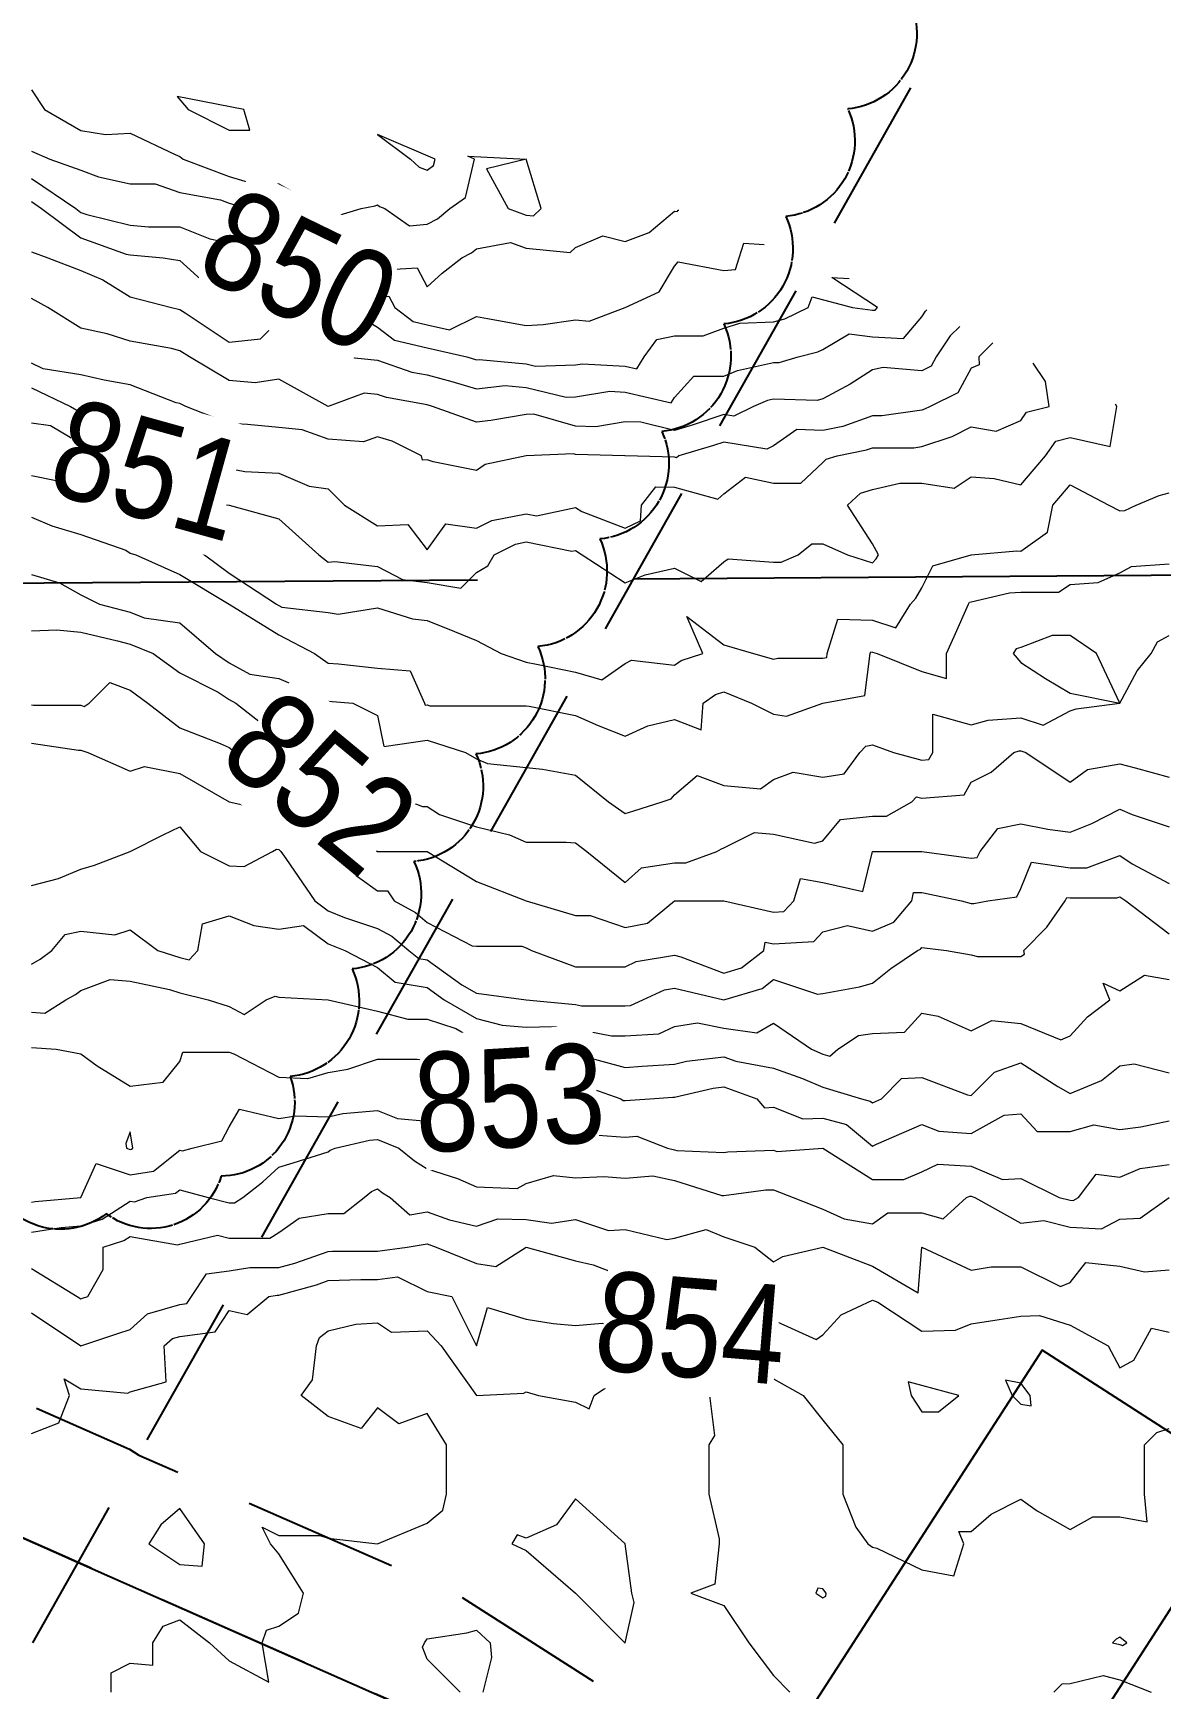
# Model space of a CAD drawing. Extents: x 532589 to 538856, y 6045658 to 6049082.
# Drawn here: x 533951 to 534041.8, y 6047462.4 to 6047595.7 of the extents above; entities that cross this region are included whole.
import ezdxf

# ---------------------------------------------------------------- set-up
doc = ezdxf.new("R2010")
doc.units = 0
doc.header["$LTSCALE"] = 5
for name, pattern in [('0', [1, 1, 0]), ('foc-ACCESSROAD', [3.75, 2.5, -1.25]), ('foc-UNSURVEYED', [12.5, 10, -2.5])]:
    doc.linetypes.add(name, pattern=pattern)
for name, color, linetype in [('C-AR', 13, 'foc-ACCESSROAD'), ('C-RW', 13, 'Continuous'), ('C-WS', 13, 'foc-ACCESSROAD'), ('F-RW', 190, 'Continuous'), ('L-USEC', 7, 'foc-UNSURVEYED'), ('T-BUSH', 110, '0')]:
    doc.layers.add(name, color=color, linetype=linetype)
doc.layers.add('C-TOPO-MAJR', color=7, linetype='Continuous', lineweight=15, true_color=0xd3aa5f)
doc.layers.add('C-TOPO-MINR', color=7, linetype='Continuous', lineweight=13, true_color=0xe9d5af)
doc.layers.add('C-TOPO-MAJR-TEXT', color=7, linetype='Continuous', true_color=0x644b1b)
doc.styles.get("Standard").update_dxf_attribs({"font": 'ARIALN.TTF'})

msp = doc.modelspace()

# ---------------------------------------------------------------- linework, layer by layer
at = {"layer": 'C-AR', "flags": 128}
msp.add_lwpolyline([(533609.668, 6047680.248), (533677.202, 6047642.232), (533716.695, 6047618.429), (533842.242, 6047550.595), (533858.794, 6047541.66), (533938.281, 6047490.705), (533958.751, 6047481.644), (533959.502, 6047481.184), (533985.041, 6047470.006), (534033.186, 6047439.328), (534069.648, 6047414.106), (534110.106, 6047396.314), (534151.14, 6047371.643), (534175.731, 6047358.93), (534206.009, 6047343.276), (534229.673, 6047331.043), (534224.752, 6047322.326), (534206.095, 6047331.972), (534175.816, 6047347.625), (534146.261, 6047362.904), (534105.496, 6047387.414), (534064.745, 6047405.334), (534038.605, 6047423.417), (534027.628, 6047431.01), (534026.239, 6047431.906), (534025.856, 6047432.153), (533982.143, 6047460.35), (533979.375, 6047461.576), (533954.618, 6047472.534), (533953.061, 6047473.224), (533933.529, 6047481.869), (533853.706, 6047533.04), (533821.464, 6047550.45), (533711.823, 6047609.692), (533672.166, 6047633.588), (533604.796, 6047671.512)], dxfattribs=at)
at = {"layer": 'C-RW'}
msp.add_lwpolyline([(533604.796, 6047671.512), (533672.166, 6047633.588), (533711.823, 6047609.692), (533821.463, 6047550.451), (533853.706, 6047533.04), (533933.529, 6047481.869), (533953.061, 6047473.224), (533954.618, 6047472.534), (533979.375, 6047461.576), (533982.143, 6047460.35), (534025.856, 6047432.155), (534026.239, 6047431.906), (534014.857, 6047415.44), (533972.611, 6047442.691), (533924.029, 6047464.201), (533843.539, 6047515.8), (533779.923, 6047550.162), (533701.792, 6047592.375), (533661.987, 6047616.361), (533595.053, 6047654.04)], dxfattribs=at)
at = {"layer": 'C-TOPO-MAJR', "color": 9, "true_color": 0xbfbfbf, "flags": 128}
for points, elevation in [([(533950.856, 6047582.099), (533951.679, 6047581.544), (533954.837, 6047579.196), (533958.5, 6047577.881), (533958.819, 6047577.804), (533961.473, 6047577.562), (533962.801, 6047577.363), (533964.791, 6047575.571), (533966.782, 6047573.865), (533968.567, 6047575.777), (533970.764, 6047575.302), (533973.861, 6047574.465), (533974.746, 6047574.226), (533976.073, 6047573.58), (533978.727, 6047571.988), (533980.079, 6047570.951), (533982.709, 6047570.34), (533985.894, 6047569.599), (533986.691, 6047569.364), (533986.9, 6047569.389), (533990.672, 6047569.03), (533991.419, 6047568.852), (533994.654, 6047568.957), (533995.207, 6047569.046), (533998.636, 6047568.865), (533999.597, 6047568.637), (534000.184, 6047569.599), (534001.205, 6047571.011), (534002.617, 6047571.283), (534004.915, 6047571.283), (534006.599, 6047571.904), (534007.873, 6047572.306), (534010.581, 6047572.419), (534011.51, 6047572.651), (534013.367, 6047573.58), (534013.708, 6047574.434), (534016.951, 6047573.58), (534018.544, 6047573.365), (534018.772, 6047573.353), (534018.963, 6047573.58), (534015.273, 6047575.998), (534016.69, 6047575.914)], 850), ([(533950.856, 6047564.29), (533952.387, 6047564.086), (533954.837, 6047562.631), (533957.113, 6047561.635), (533958.819, 6047559.798), (533961.472, 6047558.982), (533962.801, 6047558.174), (533966.782, 6047557.654), (533970.764, 6047556.548), (533973.998, 6047553.672), (533974.746, 6047553.074), (533975.289, 6047553.129), (533978.727, 6047552.717), (533980.718, 6047551.681), (533982.709, 6047551.447), (533985.41, 6047550.97), (533986.691, 6047552.251), (533987.595, 6047552.767), (533988.112, 6047553.672), (533989.819, 6047554.525), (533990.672, 6047554.696), (533994.369, 6047553.957), (533994.654, 6047554.019), (533995.185, 6047553.672), (533998.636, 6047551.421), (534000.253, 6047552.055), (534002.617, 6047552.6), (534004.761, 6047551.528), (534006.599, 6047553.103), (534006.931, 6047553.34), (534010.581, 6047553.059), (534011.194, 6047553.059), (534012.571, 6047553.672), (534013.677, 6047554.558), (534014.562, 6047554.558), (534016.553, 6047553.672), (534018.544, 6047553.008), (534018.863, 6047553.353), (534019.042, 6047553.672), (534018.544, 6047554.558), (534016.553, 6047557.654), (534017.583, 6047558.615), (534018.544, 6047558.921), (534020.756, 6047559.423), (534022.526, 6047559.423), (534025.122, 6047559.039), (534026.507, 6047559.929), (534028.345, 6047559.798), (534030.489, 6047559.294), (534031.565, 6047560.56), (534032.48, 6047561.635), (534033.3, 6047562.806), (534034.471, 6047563.11), (534037.694, 6047562.394), (534038.231, 6047565.617), (534038.12, 6047565.783)], 851), ([(533950.856, 6047541.574), (533951.037, 6047541.546), (533954.837, 6047541.546), (533955.103, 6047541.461), (533955.502, 6047541.727), (533957.16, 6047543.386), (533958.819, 6047542.775), (533960.24, 6047541.727), (533962.801, 6047539.736), (533966.058, 6047538.47), (533966.782, 6047538.144), (533967.28, 6047537.745), (533970.764, 6047535.755), (533973.698, 6047533.764), (533974.746, 6047532.898), (533978.727, 6047529.782), (533982.709, 6047529.782), (533986.691, 6047527.359), (533990.672, 6047525.8), (533994.654, 6047524.63), (533995.825, 6047524.63), (533998.636, 6047523.656), (534000.434, 6047524.002), (534002.617, 6047525.8), (534006.599, 6047525.8), (534010.581, 6047524.901), (534011.425, 6047524.956), (534012.22, 6047525.8), (534012.753, 6047527.61), (534014.562, 6047527.275), (534017.786, 6047526.559), (534018.544, 6047529.782), (534022.526, 6047529.782), (534026.507, 6047529.239), (534026.985, 6047529.304), (534027.21, 6047529.782), (534028.63, 6047531.64), (534030.489, 6047532.012), (534032.678, 6047531.574), (534034.471, 6047531.34), (534036.213, 6047532.022), (534038.452, 6047533.194), (534039.448, 6047532.768), (534042.434, 6047531.773)], 852), ([(533950.856, 6047513.998), (533952.846, 6047513.855), (533954.837, 6047513.493), (533956.164, 6047512.528), (533958.819, 6047510.87), (533961.472, 6047511.202), (533962.801, 6047512.86), (533963.035, 6047513.621), (533966.782, 6047513.621), (533967.145, 6047513.493), (533970.764, 6047511.605), (533973.116, 6047511.503), (533974.746, 6047511.982), (533976.338, 6047512.263), (533978.727, 6047513.058), (533981.912, 6047513.058), (533982.709, 6047512.936), (533983.456, 6047513.108), (533986.691, 6047511.944), (533988.965, 6047511.581), (533990.672, 6047510.96), (533993.403, 6047511.125), (533994.654, 6047511.162), (533998.303, 6047509.874), (533998.498, 6047509.736), (533998.636, 6047509.726), (534000.626, 6047509.874), (534002.493, 6047509.998), (534002.617, 6047510.007), (534005.738, 6047510.735), (534006.599, 6047510.839), (534009.254, 6047509.874), (534009.857, 6047509.15), (534010.581, 6047509.182), (534012.945, 6047508.256), (534014.562, 6047508.305), (534016.458, 6047507.788), (534018.544, 6047506.065), (534018.876, 6047506.224), (534022.526, 6047507.788), (534023.898, 6047507.265), (534026.507, 6047507.072), (534029.162, 6047508.547), (534030.489, 6047508.649), (534031.816, 6047507.22), (534034.471, 6047507.22), (534036.357, 6047507.779), (534038.452, 6047507.385), (534040.158, 6047507.598), (534042.434, 6047508.104)], 853), ([(533958.907, 6047505.804), (533959.018, 6047505.892), (533958.819, 6047507.219), (533958.457, 6047506.254), (533958.512, 6047505.892), (533958.819, 6047505.79), (533958.907, 6047505.804)], 853), ([(533950.856, 6047482.922), (533953.067, 6047483.772), (533953.918, 6047485.984), (533953.509, 6047487.312), (533954.837, 6047486.504), (533958.629, 6047486.174), (533958.819, 6047486.268), (533961.695, 6047487.09), (533961.543, 6047489.965), (533962.203, 6047490.563), (533962.801, 6047490.736), (533965.645, 6047491.103), (533966.782, 6047492.81), (533968.229, 6047492.5), (533969.967, 6047493.947), (533970.653, 6047494.058), (533970.764, 6047494.058), (533973.793, 6047494.899), (533974.746, 6047495.235), (533977.362, 6047495.312), (533978.727, 6047495.312), (533980.32, 6047495.54), (533982.709, 6047494.346), (533984.7, 6047493.947), (533986.691, 6047489.965), (533987.576, 6047493.062), (533990.672, 6047492.11), (533992.844, 6047491.775), (533994.654, 6047491.624), (533996.798, 6047491.803), (533998.636, 6047491.371), (533999.819, 6047492.764), (534002.617, 6047492.43), (534004.74, 6047491.824), (534006.599, 6047492.03), (534009.386, 6047489.965), (534010.581, 6047487.312), (534012.97, 6047485.984), (534014.562, 6047483.993), (534016.155, 6047482.002), (534016.155, 6047480.409), (534016.155, 6047478.02), (534017.217, 6047475.366), (534018.181, 6047474.039), (534018.544, 6047473.773), (534018.906, 6047473.676), (534022.526, 6047471.953), (534025.102, 6047471.463), (534025.894, 6047474.039), (534025.511, 6047475.035), (534026.507, 6047475.035), (534028.1, 6047476.428), (534030.489, 6047477.622), (534031.816, 6047476.693), (534034.471, 6047475.177), (534036.28, 6047476.211), (534038.452, 6047476.211), (534040.665, 6047475.808), (534040.443, 6047478.02), (534040.443, 6047480.011), (534040.443, 6047482.002), (534041.439, 6047482.997), (534042.434, 6047483.329)], 854), ([(534023.854, 6047484.656), (534025.512, 6047485.984), (534022.526, 6047486.781), (534021.439, 6047487.07), (534021.672, 6047485.984), (534022.526, 6047484.656), (534023.854, 6047484.656)], 854), ([(534014.828, 6047470.057), (534014.562, 6047470.42), (534014.164, 6047470.456), (534013.993, 6047470.057), (534014.562, 6047469.695), (534014.811, 6047469.808), (534014.828, 6047470.057)], 854), ([(534038.687, 6047465.841), (534039.021, 6047466.075), (534038.452, 6047466.518), (534038.168, 6047466.36), (534037.883, 6047466.075), (534038.452, 6047465.933), (534038.687, 6047465.841)], 854)]:
    msp.add_lwpolyline(points, dxfattribs=dict(at, elevation=elevation))
at = {"layer": 'C-TOPO-MINR', "color": 254, "true_color": 0xd9d9d9, "flags": 128}
for points, elevation in [([(533950.856, 6047591.1), (533951.917, 6047589.507), (533954.837, 6047587.822), (533956.828, 6047587.516), (533958.819, 6047587.611), (533962.44, 6047585.886), (533962.801, 6047585.724), (533963.084, 6047585.525), (533966.782, 6047584.127), (533968.773, 6047583.535), (533970.764, 6047583.535), (533974.215, 6047581.544), (533974.746, 6047581.287), (533975.358, 6047580.931), (533977.402, 6047581.544), (533978.518, 6047581.753), (533978.727, 6047581.849), (533978.886, 6047581.703), (533979.295, 6047581.544), (533981.304, 6047580.139), (533982.709, 6047580.287), (533983.532, 6047580.72), (533984.547, 6047581.544), (533985.792, 6047582.442), (533986.532, 6047585.525), (533985.99, 6047585.759), (533990.67, 6047585.526)], 849.4), ([(533967.953, 6047589.507), (533962.593, 6047590.554), (533963.466, 6047589.507), (533966.782, 6047587.849), (533968.44, 6047587.849), (533967.953, 6047589.507)], 849.2), ([(533983.346, 6047585.525), (533978.725, 6047587.517), (533981.381, 6047585.525), (533982.071, 6047584.888), (533982.709, 6047584.64), (533983.223, 6047585.011), (533983.346, 6047585.525)], 849.2), ([(533950.856, 6047586.154), (533952.349, 6047585.525), (533954.837, 6047584.62), (533956.259, 6047584.103), (533958.819, 6047583.535), (533960.81, 6047583.535), (533962.801, 6047582.823), (533966.09, 6047582.236), (533966.782, 6047581.974), (533968.231, 6047581.544), (533970.764, 6047580.472), (533972.505, 6047579.802), (533974.746, 6047578.718), (533976.737, 6047577.562), (533978.727, 6047576.594), (533981.913, 6047576.766), (533982.709, 6047575.24), (533983.92, 6047576.351), (533985.496, 6047577.562), (533986.279, 6047577.974), (533986.691, 6047578.309), (533989.415, 6047578.819), (533990.672, 6047578.358), (533994.211, 6047578.005), (533994.654, 6047578.415), (533996.844, 6047579.354), (533998.636, 6047578.889), (534000.573, 6047579.607), (534002.617, 6047581.345), (534002.851, 6047581.31), (534002.882, 6047581.411), (534002.96, 6047581.407)], 849.6), ([(533991.262, 6047580.954), (533991.898, 6047581.544), (533990.672, 6047585.523), (533987.485, 6047584.731), (533989.224, 6047581.544), (533990.672, 6047581.013), (533991.262, 6047580.954)], 849.4), ([(533950.856, 6047583.951), (533954.426, 6047581.544), (533954.837, 6047581.238), (533955.315, 6047581.066), (533958.819, 6047580.217), (533960.279, 6047580.084), (533962.801, 6047580.084), (533965.234, 6047579.11), (533966.782, 6047578.774), (533970.265, 6047577.562), (533970.764, 6047577.454), (533970.912, 6047577.414), (533974.746, 6047576.378), (533977.051, 6047575.257), (533978.727, 6047574.441), (533979.637, 6047574.491), (533980.112, 6047573.58), (533981.582, 6047572.454), (533982.709, 6047572.192), (533984.519, 6047571.771), (533986.691, 6047572.857), (533987.575, 6047572.696), (533990.672, 6047572.132), (533992.057, 6047572.195), (533994.654, 6047572.585), (533995.76, 6047572.474), (533998.636, 6047573.58), (533998.636, 6047573.58), (533998.637, 6047573.58), (534001.373, 6047574.824), (534002.617, 6047576.897), (534002.924, 6047577.255), (534006.599, 6047576.567), (534007.536, 6047576.625), (534007.824, 6047577.562), (534008.191, 6047578.757), (534009.825, 6047578.661)], 849.8), ([(533950.856, 6047578.059), (533952.181, 6047577.562), (533954.837, 6047576.566), (533956.608, 6047575.792), (533958.819, 6047574.446), (533962.137, 6047573.58), (533962.801, 6047573.415), (533963.243, 6047573.138), (533966.782, 6047570.779), (533969.304, 6047571.059), (533970.764, 6047572.518), (533973.948, 6047570.396), (533974.746, 6047569.865), (533976.074, 6047569.599), (533978.727, 6047569.324), (533981.484, 6047568.374), (533982.709, 6047568.151), (533984.7, 6047567.608), (533986.691, 6047567.022), (533988.996, 6047567.293), (533990.672, 6047567.134), (533993.907, 6047566.364), (533994.654, 6047566.388), (533997.419, 6047566.834), (533998.636, 6047566.77), (534002.343, 6047565.891), (534002.617, 6047566.34), (534004.175, 6047568.041), (534006.599, 6047568.041), (534007.685, 6047568.513), (534010.581, 6047569.156), (534011.04, 6047569.139), (534012.573, 6047569.599), (534014.164, 6047569.997), (534014.562, 6047570.196), (534016.677, 6047571.465), (534018.544, 6047571.213), (534021.047, 6047571.078), (534022.526, 6047572.834), (534022.824, 6047573.282), (534022.924, 6047573.381)], 850.2), ([(534025.578, 6047572.054), (534024.815, 6047571.291), (534023.687, 6047569.599), (534023.279, 6047568.846), (534022.526, 6047568.484), (534019.41, 6047568.733), (534018.544, 6047568.55), (534016.746, 6047567.415), (534014.562, 6047566.214), (534014.103, 6047566.076), (534010.581, 6047566.207), (534010.098, 6047566.1), (534008.987, 6047565.617), (534007.395, 6047564.821), (534006.599, 6047564.954), (534004.11, 6047564.124), (534002.617, 6047563.68), (533999.915, 6047564.337), (533998.636, 6047564.381), (533996.293, 6047563.978), (533994.654, 6047564.024), (533991.31, 6047564.98), (533990.672, 6047564.953), (533987.828, 6047564.479), (533986.691, 6047564.343), (533983.15, 6047565.617), (533982.709, 6047565.737), (533979.442, 6047566.332), (533978.727, 6047566.578), (533977.655, 6047566.689), (533974.746, 6047565.618), (533974.744, 6047565.618), (533970.764, 6047567.807), (533968.859, 6047567.522), (533966.782, 6047567.688), (533963.597, 6047569.599), (533962.801, 6047570.096), (533962.137, 6047570.262), (533958.819, 6047570.865), (533956.961, 6047571.457), (533954.837, 6047571.904), (533952.183, 6047573.58), (533950.856, 6047574.304)], 850.4), ([(534028.232, 6047570.727), (534027.104, 6047569.599), (534027.136, 6047568.97), (534026.507, 6047568.68), (534025.431, 6047566.693), (534023.189, 6047565.617), (534022.747, 6047565.396), (534022.526, 6047565.322), (534019.315, 6047564.846), (534018.544, 6047564.846), (534016.174, 6047564.005), (534014.562, 6047563.683), (534012.454, 6047563.744), (534010.581, 6047562.432), (534010.049, 6047562.167), (534006.599, 6047562.742), (534005.769, 6047562.465), (534002.978, 6047561.635), (534002.783, 6047561.47), (534002.617, 6047561.515), (533998.636, 6047561.635), (533998.636, 6047561.635), (533998.626, 6047561.635), (533994.654, 6047561.749), (533994.495, 6047561.794), (533990.682, 6047561.635), (533990.673, 6047561.635), (533990.672, 6047561.635), (533987.393, 6047560.933), (533986.691, 6047560.441), (533983.206, 6047561.139), (533982.709, 6047561.304), (533982.348, 6047561.274), (533982.267, 6047561.635), (533979.907, 6047562.815), (533978.727, 6047563.152), (533977.59, 6047562.773), (533974.746, 6047562.963), (533972.65, 6047563.731), (533970.764, 6047563.911), (533968.249, 6047564.15), (533966.782, 6047564.224), (533963.298, 6047565.617), (533962.801, 6047565.838), (533962.517, 6047565.901), (533958.819, 6047567.348), (533956.723, 6047567.713), (533954.837, 6047568.166), (533951.804, 6047568.651), (533950.856, 6047569.101)], 850.6), ([(533950.856, 6047567.11), (533953.999, 6047565.617), (533954.837, 6047565.12), (533955.722, 6047564.732), (533958.819, 6047563.958), (533962.8, 6047561.635), (533962.801, 6047561.635), (533962.801, 6047561.635), (533966.782, 6047560.603), (533968.049, 6047560.368), (533970.764, 6047560.25), (533973.215, 6047559.184), (533974.746, 6047558.981), (533976.072, 6047557.654), (533978.727, 6047555.995), (533981.151, 6047556.096), (533982.709, 6047554.07), (533984.202, 6047556.161), (533986.691, 6047555.805), (533987.923, 6047556.421), (533990.672, 6047556.971), (533991.525, 6047556.8), (533994.654, 6047557.48), (533995.153, 6047557.155), (533998.636, 6047555.816), (533999.893, 6047556.396), (533999.963, 6047557.654), (534001.124, 6047559.147), (534002.617, 6047559.102), (534006.101, 6047558.152), (534006.599, 6047558.573), (534008.33, 6047559.904), (534010.581, 6047559.439), (534012.777, 6047559.439), (534014.562, 6047561.105), (534014.836, 6047561.361), (534015.699, 6047561.635), (534018.07, 6047562.109), (534018.544, 6047562.277), (534021.884, 6047562.277), (534022.526, 6047562.373), (534024.959, 6047563.184), (534026.507, 6047563.958), (534028.498, 6047563.627), (534030.489, 6047564.48), (534030.957, 6047565.149), (534032.763, 6047565.617), (534032.478, 6047567.609), (534031.484, 6047569.101)], 850.8), ([(533950.856, 6047560.042), (533952.847, 6047559.644), (533954.837, 6047559.464), (533956.568, 6047557.654), (533958.819, 6047556.131), (533960.889, 6047555.583), (533962.801, 6047555.32), (533964.792, 6047553.672), (533966.782, 6047552.179), (533970.574, 6047549.69), (533970.764, 6047549.573), (533971.013, 6047549.442), (533974.746, 6047549.026), (533975.542, 6047548.894), (533978.727, 6047549.384), (533981.538, 6047548.52), (533982.709, 6047548.364), (533984.921, 6047547.479), (533986.691, 6047546.771), (533988.68, 6047545.709), (533990.672, 6047545.016), (533991.511, 6047544.87), (533994.654, 6047544.215), (533996.762, 6047543.601), (533998.636, 6047544.912), (533999.167, 6047545.178), (534002.617, 6047544.772), (534003.167, 6047545.159), (534004.894, 6047545.709), (534003.613, 6047548.695), (534006.599, 6047546.411), (534008.987, 6047545.709), (534010.581, 6047545.266), (534010.943, 6047545.347), (534014.562, 6047545.347), (534014.869, 6047545.402), (534014.909, 6047545.709), (534015.757, 6047548.496), (534018.544, 6047548.406), (534020.44, 6047547.794), (534021.607, 6047549.69), (534022.048, 6047550.168), (534022.526, 6047551.017), (534023.41, 6047552.787), (534026.506, 6047553.672), (534026.507, 6047553.673), (534026.507, 6047553.672), (534030.182, 6047553.979), (534030.489, 6047553.957), (534032.646, 6047555.497), (534033.077, 6047557.654), (534033.717, 6047558.407), (534034.471, 6047559.293), (534037.567, 6047557.654), (534038.452, 6047557.211), (534038.871, 6047557.234), (534039.78, 6047557.654), (534041.638, 6047558.45), (534042.434, 6047558.649)], 851.2), ([(533950.856, 6047556.705), (533952.515, 6047555.994), (533954.837, 6047555.311), (533958.458, 6047554.033), (533958.819, 6047553.789), (533959.26, 6047553.672), (533962.801, 6047552.08), (533966.781, 6047549.692), (533966.782, 6047549.691), (533966.783, 6047549.69), (533970.764, 6047547.231), (533973.639, 6047545.709), (533974.746, 6047544.943), (533975.575, 6047544.879), (533978.727, 6047544.529), (533981.336, 6047544.336), (533982.51, 6047541.727), (533982.543, 6047541.561), (533982.709, 6047541.585), (533982.918, 6047541.518), (533986.691, 6047541.518), (533986.911, 6047541.506), (533990.672, 6047541.506), (533990.921, 6047541.479), (533994.654, 6047540.731), (533996.464, 6047539.917), (533998.636, 6047539.073), (534000.473, 6047539.889), (534002.617, 6047540.4), (534004.761, 6047539.584), (534004.939, 6047541.727), (534005.912, 6047542.414), (534006.599, 6047542.632), (534008.811, 6047541.727), (534010.581, 6047540.842), (534011.643, 6047540.665), (534014.56, 6047541.727), (534014.562, 6047541.728), (534014.562, 6047541.728), (534017.931, 6047542.34), (534018.371, 6047545.709), (534018.411, 6047545.841), (534018.544, 6047545.837), (534018.941, 6047545.709), (534022.526, 6047544.275), (534024.516, 6047543.718), (534024.516, 6047545.709), (534025.129, 6047547.087), (534026.287, 6047549.69), (534026.36, 6047549.838), (534026.507, 6047549.88), (534029.57, 6047550.61), (534030.489, 6047550.646), (534033.515, 6047550.646), (534034.471, 6047551.283), (534036.711, 6047551.432), (534038.452, 6047552.223), (534039.389, 6047552.735), (534042.434, 6047552.926)], 851.4), ([(533950.856, 6047552.079), (533953.131, 6047551.397), (533954.837, 6047550.437), (533956.33, 6047549.69), (533958.819, 6047549.048), (533959.925, 6047548.584), (533962.801, 6047548.174), (533965.676, 6047545.709), (533966.782, 6047544.971), (533968.442, 6047544.049), (533970.764, 6047543.718), (533974.248, 6047542.224), (533974.746, 6047541.88), (533976.738, 6047541.727), (533978.727, 6047540.734), (533979.225, 6047538.243), (533982.709, 6047538.741), (533985.806, 6047537.745), (533986.691, 6047537.248), (533987.575, 6047536.861), (533990.672, 6047536.551), (533992, 6047536.418), (533994.654, 6047535.935), (533997.308, 6047533.764), (533998.636, 6047532.845), (533999.338, 6047533.061), (534001.623, 6047533.764), (534002.352, 6047534.029), (534002.617, 6047534.332), (534004.455, 6047535.907), (534006.599, 6047535.091), (534009.532, 6047534.812), (534010.581, 6047535.574), (534012.174, 6047536.152), (534014.562, 6047535.755), (534016.269, 6047536.039), (534017.548, 6047537.745), (534018.024, 6047538.265), (534018.544, 6047538.374), (534020.25, 6047537.745), (534022.526, 6047537.133), (534023.094, 6047537.177), (534023.41, 6047537.745), (534023.41, 6047540.842), (534026.507, 6047539.975), (534027.876, 6047540.358), (534030.489, 6047540.533), (534032.28, 6047539.936), (534034.471, 6047541.115), (534034.939, 6047541.259), (534038.452, 6047541.726), (534038.453, 6047541.726), (534038.453, 6047541.727), (534039.846, 6047544.315), (534040.985, 6047545.709), (534041.497, 6047546.646), (534042.434, 6047547.157)], 851.6), ([(533950.856, 6047547.546), (533952.92, 6047547.626), (533954.837, 6047547.434), (533957.78, 6047546.747), (533958.819, 6047546.479), (533960.656, 6047545.709), (533962.801, 6047544.16), (533965.897, 6047542.612), (533966.782, 6047542.022), (533967.313, 6047541.727), (533970.764, 6047539.002), (533972.357, 6047537.745), (533974.746, 6047536.253), (533977.501, 6047534.99), (533978.727, 6047534.523), (533979.664, 6047534.701), (533981.384, 6047533.764), (533982.347, 6047533.402), (533982.709, 6047533.402), (533983.703, 6047532.769), (533986.691, 6047531.773), (533989.345, 6047531.11), (533990.672, 6047530.529), (533993.907, 6047530.529), (533994.654, 6047530.485), (533995.573, 6047529.782), (533998.636, 6047527.293), (533999.963, 6047528.455), (534002.617, 6047528.863), (534003.536, 6047528.863), (534006.03, 6047529.782), (534006.4, 6047529.981), (534006.599, 6047530.066), (534009.064, 6047531.299), (534010.581, 6047531.167), (534013.898, 6047530.446), (534014.562, 6047530.636), (534015.975, 6047532.351), (534018.544, 6047532.626), (534019.682, 6047532.626), (534021.729, 6047533.764), (534022.106, 6047534.183), (534022.526, 6047534.07), (534025.938, 6047534.333), (534026.507, 6047535.357), (534028.1, 6047536.153), (534029.92, 6047537.745), (534030.364, 6047537.87), (534030.489, 6047537.878), (534030.887, 6047537.745), (534034.471, 6047535.356), (534035.849, 6047536.367), (534038.452, 6047536.84), (534039.697, 6047536.501), (534042.434, 6047535.754)], 851.8), ([(534036.594, 6047545.709), (534034.471, 6047547.157), (534033.023, 6047547.157), (534030.489, 6047546.206), (534030.11, 6047546.088), (534029.876, 6047545.709), (534030.489, 6047544.985), (534032.48, 6047543.717), (534034.471, 6047542.523), (534038.451, 6047541.728), (534036.594, 6047545.709)], 851.6), ([(533950.856, 6047538.511), (533954.656, 6047537.927), (533954.837, 6047537.927), (533955.407, 6047537.745), (533958.819, 6047536.252), (533959.956, 6047536.608), (533962.801, 6047536.061), (533966.782, 6047533.764), (533966.782, 6047533.764), (533966.783, 6047533.764), (533970.764, 6047532.879), (533974.399, 6047529.782), (533974.746, 6047529.284), (533975.883, 6047528.644), (533978.727, 6047526.597), (533979.524, 6047526.597), (533980.054, 6047525.8), (533981.761, 6047524.852), (533982.709, 6047524.069), (533986.328, 6047522.181), (533986.691, 6047522.151), (533990.34, 6047522.151), (533990.672, 6047522.009), (533991.115, 6047521.819), (533994.654, 6047520.491), (533995.981, 6047520.491), (533998.636, 6047520.491), (533999.546, 6047520.909), (534002.617, 6047521.42), (534003.137, 6047521.299), (534006.599, 6047519.99), (534008.009, 6047520.409), (534009.822, 6047521.819), (534009.917, 6047522.482), (534010.581, 6047522.332), (534013.838, 6047522.543), (534014.562, 6047523.312), (534016.553, 6047523.809), (534018.544, 6047523.35), (534020.266, 6047524.078), (534021.729, 6047525.8), (534021.862, 6047526.464), (534022.526, 6047526.464), (534025.711, 6047525.8), (534026.507, 6047525.601), (534026.706, 6047525.601), (534027.835, 6047525.8), (534030.171, 6047526.119), (534030.489, 6047526.795), (534031.342, 6047528.929), (534034.471, 6047528.455), (534035.798, 6047528.455), (534038.452, 6047529.45), (534039.448, 6047528.787), (534042.434, 6047527.206)], 852.2), ([(533950.856, 6047527.045), (533953.046, 6047527.592), (533954.837, 6047528.36), (533955.943, 6047528.676), (533958.817, 6047529.782), (533958.818, 6047529.783), (533958.819, 6047529.783), (533961.473, 6047531.109), (533962.801, 6047531.773), (533964.46, 6047529.782), (533966.782, 6047528.621), (533967.994, 6047528.57), (533970.267, 6047529.782), (533970.575, 6047529.971), (533970.764, 6047529.929), (533970.937, 6047529.782), (533971.332, 6047529.214), (533973.66, 6047525.8), (533974.746, 6047525.004), (533976.072, 6047524.474), (533978.727, 6047523.589), (533979.865, 6047522.956), (533981.242, 6047521.819), (533982.045, 6047521.155), (533982.709, 6047521.045), (533985.496, 6047519.032), (533986.691, 6047518.38), (533990.672, 6047517.838), (533990.672, 6047517.838), (533990.675, 6047517.837), (533994.654, 6047517.449), (533995.137, 6047517.354), (533998.636, 6047517.354), (533999.091, 6047517.382), (534000.084, 6047517.837), (534001.821, 6047518.633), (534002.617, 6047518.766), (534006.598, 6047517.838), (534006.599, 6047517.837), (534009.668, 6047518.75), (534010.581, 6047519.459), (534014.12, 6047518.279), (534014.562, 6047518.334), (534017.496, 6047518.885), (534018.544, 6047519.164), (534020.019, 6047520.344), (534022.164, 6047521.819), (534022.418, 6047521.926), (534022.526, 6047522.052), (534024.515, 6047521.819), (534026.507, 6047521.457), (534027.004, 6047521.322), (534030.489, 6047521.322), (534030.795, 6047521.513), (534030.723, 6047521.819), (534032.597, 6047523.692), (534034.073, 6047525.8), (534034.186, 6047526.085), (534034.471, 6047526.042), (534038.211, 6047526.042), (534038.452, 6047526.132), (534038.95, 6047525.8), (534042.434, 6047523.146)], 852.4), ([(533950.856, 6047520.712), (533951.567, 6047521.108), (533952.515, 6047521.819), (533953.57, 6047523.086), (533954.837, 6047523.367), (533957.574, 6047523.063), (533958.819, 6047523.479), (533961.031, 6047521.819), (533962.801, 6047521.25), (533963.559, 6047521.06), (533964.249, 6047521.819), (533964.639, 6047523.962), (533966.782, 6047524.606), (533968.773, 6047523.81), (533970.764, 6047523.525), (533972.754, 6047523.81), (533974.746, 6047522.35), (533976.073, 6047521.819), (533978.727, 6047520.434), (533980.149, 6047519.259), (533982.709, 6047518.833), (533984.087, 6047517.837), (533986.691, 6047516.333), (533988.742, 6047515.786), (533990.672, 6047515.625), (533992.824, 6047515.685), (533994.654, 6047515.506), (533997.55, 6047514.941), (533998.636, 6047514.941), (534001.366, 6047515.107), (534002.617, 6047515.68), (534004.466, 6047515.988), (534006.599, 6047515.562), (534009.253, 6047515.183), (534010.581, 6047515.951), (534013.644, 6047513.855), (534014.562, 6047513.457), (534015.131, 6047513.287), (534015.757, 6047513.855), (534017.429, 6047514.97), (534018.544, 6047515.122), (534021.141, 6047515.24), (534022.526, 6047516.751), (534023.853, 6047516.51), (534026.507, 6047515.348), (534028.166, 6047516.178), (534030.489, 6047515.92), (534033.724, 6047514.602), (534034.471, 6047514.942), (534035.855, 6047516.452), (534037.656, 6047517.837), (534037.125, 6047519.164), (534038.452, 6047518.561), (534040.443, 6047519.828), (534042.434, 6047519.466)], 852.6), ([(533950.856, 6047516.842), (533951.928, 6047516.765), (533953.642, 6047517.837), (533954.41, 6047518.264), (533954.837, 6047518.584), (533957.19, 6047519.466), (533958.819, 6047519.331), (533961.962, 6047518.676), (533962.801, 6047518.406), (533965.077, 6047517.837), (533966.782, 6047517.294), (533967.976, 6047516.643), (533969.768, 6047517.837), (533970.48, 6047518.121), (533970.764, 6047518.058), (533974.741, 6047517.837), (533974.746, 6047517.837), (533974.746, 6047517.837), (533978.727, 6047516.932), (533981.145, 6047516.273), (533982.709, 6047516.273), (533985.014, 6047515.532), (533986.691, 6047514.563), (533989.345, 6047513.855), (533990.672, 6047513.373), (533991.127, 6047513.4), (533994.654, 6047513.504), (533995.197, 6047513.313), (533998.636, 6047512.395), (534000.004, 6047512.487), (534002.617, 6047512.661), (534003.585, 6047512.887), (534006.599, 6047513.252), (534007.547, 6047512.908), (534010.581, 6047512.324), (534012.923, 6047511.513), (534014.562, 6047510.803), (534017.66, 6047509.874), (534018.355, 6047509.684), (534018.544, 6047509.528), (534019.267, 6047509.874), (534020.897, 6047511.503), (534022.526, 6047511.58), (534026.201, 6047510.18), (534026.507, 6047510.139), (534028.365, 6047511.997), (534030.489, 6047512.77), (534033.475, 6047510.869), (534034.471, 6047510.293), (534036.977, 6047511.349), (534038.452, 6047512.528), (534039.623, 6047512.684), (534042.434, 6047511.951)], 852.8), ([(533950.856, 6047501.548), (533951.17, 6047501.596), (533954.836, 6047501.91), (533954.837, 6047501.911), (533954.837, 6047501.911), (533956.062, 6047504.667), (533958.819, 6047503.748), (533960.677, 6047504.034), (533962.801, 6047505.733), (533963.022, 6047505.671), (533963.796, 6047505.892), (533966.185, 6047506.489), (533966.782, 6047507.597), (533967.621, 6047509.035), (533970.764, 6047508.281), (533972.137, 6047508.501), (533974.746, 6047508.414), (533975.929, 6047508.69), (533978.727, 6047508.937), (533980.32, 6047508.281), (533982.709, 6047508.064), (533985.224, 6047508.407), (533986.691, 6047506.776), (533987.302, 6047506.504), (533990.672, 6047507.788), (533992.768, 6047507.987), (533994.654, 6047507.766), (533995.753, 6047506.991), (533998.636, 6047506.777), (533999.591, 6047506.848), (534002.049, 6047505.892), (534002.617, 6047505.768), (534002.798, 6047505.711), (534006.599, 6047505.546), (534006.905, 6047505.586), (534010.581, 6047505.733), (534010.846, 6047505.627), (534014.557, 6047505.892), (534014.562, 6047505.892), (534014.562, 6047505.892), (534014.562, 6047505.892), (534018.544, 6047503.37), (534021.066, 6047503.37), (534022.526, 6047503.996), (534023.81, 6047504.607), (534026.507, 6047504.444), (534029.022, 6047503.378), (534030.489, 6047503.459), (534033.586, 6047501.91), (534034.471, 6047501.695), (534034.698, 6047501.683), (534035.134, 6047501.91), (534036.556, 6047503.807), (534038.452, 6047503.569), (534040.092, 6047504.253), (534042.434, 6047504.565)], 853.2), ([(533950.856, 6047499.135), (533953.266, 6047499.5), (533954.837, 6047499.635), (533956.568, 6047500.179), (533958.819, 6047501.626), (533959.165, 6047501.564), (533960.146, 6047501.91), (533962.447, 6047502.264), (533962.801, 6047502.548), (533965.076, 6047501.91), (533966.782, 6047501.484), (533967.209, 6047501.484), (533967.868, 6047501.91), (533969.49, 6047503.184), (533970.764, 6047504.36), (533971.935, 6047504.721), (533974.746, 6047505.586), (533974.911, 6047505.726), (533975.313, 6047505.892), (533978.081, 6047506.538), (533978.727, 6047506.595), (533980.434, 6047505.892), (533981.681, 6047504.865), (533982.709, 6047504.216), (533985.159, 6047503.442), (533986.691, 6047502.776), (533989.948, 6047502.634), (533990.672, 6047503.048), (533992.885, 6047503.68), (533994.654, 6047503.503), (533996.929, 6047503.617), (533998.636, 6047503.468), (534000.865, 6047503.663), (534002.617, 6047503.279), (534006.418, 6047502.091), (534006.599, 6047502.083), (534009.968, 6047502.523), (534010.581, 6047502.548), (534012.174, 6047501.91), (534014.562, 6047500.992), (534016.268, 6047500.204), (534018.544, 6047499.802), (534019.78, 6047500.675), (534022.526, 6047500.675), (534024.232, 6047500.204), (534026.11, 6047501.91), (534026.379, 6047502.039), (534026.507, 6047502.031), (534026.791, 6047501.91), (534030.489, 6047499.84), (534032.337, 6047500.062), (534034.471, 6047499.543), (534036.973, 6047499.408), (534038.452, 6047500.179), (534040.111, 6047500.251), (534042.433, 6047501.91)], 853.4), ([(533950.856, 6047496.197), (533954.553, 6047493.947), (533954.837, 6047493.758), (533954.979, 6047493.805), (533955.405, 6047493.947), (533956.648, 6047496.118), (533956.648, 6047497.929), (533958.3, 6047498.448), (533958.819, 6047498.782), (533962.628, 6047498.102), (533962.801, 6047498.163), (533965.834, 6047498.877), (533966.782, 6047498.64), (533970.053, 6047498.64), (533970.764, 6047499.1), (533972.412, 6047500.263), (533974.746, 6047500.637), (533976.019, 6047500.637), (533977.641, 6047501.91), (533978.229, 6047502.408), (533978.727, 6047502.613), (533979.113, 6047502.296), (533979.723, 6047501.91), (533981.331, 6047500.532), (533982.709, 6047500.755), (533984.5, 6047500.119), (533986.691, 6047499.614), (533988.397, 6047500.204), (533990.672, 6047500.141), (533992.727, 6047499.855), (533994.654, 6047500.141), (533997.309, 6047499.255), (533998.636, 6047499.334), (534002.005, 6047498.541), (534002.617, 6047498.653), (534005.176, 6047499.351), (534006.599, 6047498.759), (534009.088, 6047497.929), (534010.581, 6047496.734), (534011.327, 6047497.182), (534014.562, 6047497.928), (534014.563, 6047497.928), (534018.544, 6047496.387), (534022.22, 6047494.253), (534022.526, 6047497.919), (534022.527, 6047497.928), (534026.507, 6047496.055), (534028.1, 6047496.336), (534030.489, 6047496.336), (534033.674, 6047494.743), (534034.471, 6047495.084), (534035.715, 6047496.684), (534038.452, 6047496.381), (534040.443, 6047495.938), (534042.434, 6047496.09)], 853.6), ([(533950.856, 6047492.62), (533954.837, 6047489.965), (533954.837, 6047489.965), (533954.837, 6047489.965), (533954.838, 6047489.965), (533957.823, 6047490.961), (533958.819, 6047491.292), (533960.213, 6047492.553), (533962.801, 6047493.305), (533963.369, 6047493.378), (533963.748, 6047493.947), (533964.962, 6047495.767), (533966.782, 6047496.002), (533968.441, 6047496.27), (533970.764, 6047496.27), (533972.062, 6047496.631), (533974.746, 6047497.578), (533975.087, 6047497.588), (533978.727, 6047497.588), (533981.115, 6047497.929), (533982.709, 6047498.186), (533983.433, 6047497.929), (533986.691, 6047496.602), (533988.248, 6047496.371), (533990.672, 6047497.928), (533990.673, 6047497.928), (533994.654, 6047496.823), (533996.076, 6047496.507), (533998.636, 6047495.505), (534001.732, 6047494.832), (534002.617, 6047494.671), (534005.484, 6047495.062), (534006.599, 6047495.214), (534007.992, 6047493.947), (534010.581, 6047492.03), (534014.031, 6047490.496), (534014.562, 6047490.85), (534016.03, 6047492.48), (534018.544, 6047493.64), (534018.987, 6047493.504), (534022.526, 6047491.145), (534025.227, 6047491.245), (534026.507, 6047491.757), (534028.412, 6047492.043), (534030.489, 6047492.354), (534032.006, 6047492.43), (534034.471, 6047491.635), (534037.515, 6047489.965), (534038.452, 6047488.196), (534039.589, 6047488.828), (534040.222, 6047489.965), (534041.012, 6047491.387), (534042.434, 6047491.071)], 853.8), ([(533957.27, 6047462.094), (533957.27, 6047463.643), (533958.819, 6047464.417), (533960.628, 6047464.266), (533960.628, 6047466.075), (533961.473, 6047467.403), (533962.801, 6047467.913), (533965.189, 6047466.075), (533966.782, 6047464.627), (533969.967, 6047462.891), (533969.439, 6047466.075), (533969.769, 6047467.07), (533970.764, 6047467.401), (533972.357, 6047468.464), (533972.756, 6047470.057), (533970.764, 6047473.241), (533970.099, 6047474.039), (533969.435, 6047475.368), (533970.764, 6047474.704), (533974.08, 6047474.704), (533974.746, 6047474.482), (533978.727, 6047474.039), (533978.727, 6047474.04), (533978.728, 6047474.039), (533982.709, 6047475.698), (533983.976, 6047476.753), (533984.257, 6047478.02), (533984.257, 6047480.454), (533984.257, 6047482.002), (533982.709, 6047484.536), (533980.434, 6047483.709), (533978.727, 6047484.987), (533977.4, 6047483.33), (533974.746, 6047484.277), (533972.573, 6047485.984), (533973.488, 6047487.241), (533973.809, 6047489.965), (533974.053, 6047490.658), (533974.746, 6047491.19), (533976.985, 6047491.708), (533978.727, 6047491.824), (533979.842, 6047491.081), (533982.709, 6047491.191), (533983.847, 6047489.965), (533986.691, 6047485.984), (533990.482, 6047486.174), (533990.672, 6047486.269), (533991.669, 6047485.984), (533994.654, 6047485.441), (533995.74, 6047484.898), (533996.148, 6047485.984), (533997.64, 6047486.979), (533998.636, 6047487.032), (534000.434, 6047488.167), (534001.423, 6047489.965), (534001.971, 6047490.611), (534002.617, 6047490.534), (534004.608, 6047489.965), (534004.455, 6047488.128), (534005.438, 6047485.984), (534005.84, 6047482.761), (534005.373, 6047482.002), (534005.373, 6047479.246), (534005.373, 6047478.02), (534006.201, 6047474.437), (534006.201, 6047474.039), (534005.875, 6047470.781), (534003.946, 6047470.057), (534006.599, 6047469.062), (534008.59, 6047466.075), (534010.581, 6047463.421), (534011.907, 6047462.094)], 854.2), ([(534031.247, 6047485.984), (534030.489, 6047486.979), (534029.264, 6047487.209), (534029.796, 6047485.984), (534030.489, 6047485.291), (534031.327, 6047485.146), (534031.247, 6047485.984)], 853.8), ([(533962.801, 6047472.38), (533964.611, 6047472.229), (533964.792, 6047474.039), (533962.801, 6047476.883), (533961.269, 6047475.57), (533960.313, 6047474.039), (533962.801, 6047472.38)], 854.2), ([(533999.178, 6047470.057), (533998.636, 6047474.038), (533998.636, 6047474.039), (533998.636, 6047474.04), (533998.626, 6047474.049), (533994.654, 6047477.659), (533993.123, 6047475.57), (533990.672, 6047474.481), (533989.949, 6047474.762), (533989.536, 6047474.039), (533990.672, 6047473.508), (533994.653, 6047470.057), (533994.654, 6047470.055), (533998.634, 6047466.075), (533998.636, 6047466.074), (533998.636, 6047466.075), (533998.636, 6047466.075), (533999.382, 6047469.311), (533999.178, 6047470.057)], 854.4), ([(533985.365, 6047462.094), (533982.709, 6047464.75), (533982.348, 6047465.714), (533982.488, 6047466.075), (533982.709, 6047466.381), (533985.894, 6047466.872), (533986.691, 6047467.071), (533987.776, 6047466.075), (533987.885, 6047464.881), (533987.187, 6047462.094)], 854.4), ([(534033.144, 6047462.094), (534033.807, 6047462.757), (534034.471, 6047462.796), (534037.125, 6047463.421), (534038.452, 6047463.089), (534040.986, 6047462.094)], 854.2)]:
    msp.add_lwpolyline(points, dxfattribs=dict(at, elevation=elevation))
at = {"layer": 'C-WS', "flags": 128}
msp.add_lwpolyline([(534153.579, 6047359.073), (534143.876, 6047341.616), (534136.503, 6047345.427), (534096.279, 6047369.612), (534054.939, 6047387.792), (534028.976, 6047405.751), (534027.222, 6047406.959), (534016.506, 6047414.342), (534014.857, 6047415.44), (533972.611, 6047442.691), (533944.736, 6047455.031), (533954.612, 6047472.523), (533959.496, 6047481.174), (533964.481, 6047490.012), (533999.307, 6047551.691), (534053.1, 6047646.984), (534174.07, 6047578.813), (534204.359, 6047561.743), (534219.463, 6047553.231), (534256.188, 6047532.536), (534205.231, 6047446.355), (534175.451, 6047395.99), (534158.734, 6047367.717), (534153.579, 6047359.073)], close=True, dxfattribs=at)
at = {"layer": 'L-USEC'}
msp.add_line((534174.266, 6047552.918), (533369.596, 6047547.33), dxfattribs=at)
at = {"layer": 'T-BUSH', "flags": 128}
msp.add_lwpolyline([(534370.365, 6047238.059, -0.2666011), (534366.801, 6047242.974, -0.5205671), (534358.057, 6047247.805, -0.5205671), (534349.313, 6047252.635, -0.5205671), (534340.568, 6047257.465, -0.5205671), (534331.824, 6047262.296, -0.5205671), (534323.08, 6047267.126, -0.5205671), (534314.335, 6047271.956, -0.5205671), (534305.591, 6047276.786, -0.5205671), (534296.91, 6047281.729, -0.5205671), (534288.276, 6047286.752, -0.5205671), (534279.641, 6047291.776, -0.5205671), (534271.006, 6047296.799, -0.5205671), (534262.371, 6047301.823, -0.5205671), (534253.737, 6047306.846, -0.5205671), (534245.102, 6047311.87, -0.5205671), (534236.467, 6047316.893, -0.5205671), (534227.723, 6047321.719, -0.5205671), (534218.849, 6047326.306, -0.5205671), (534209.975, 6047330.894, -0.5205671), (534201.101, 6047335.482, -0.5205671), (534192.227, 6047340.069, -0.5205671), (534183.353, 6047344.657, -0.5205671), (534174.479, 6047349.245, -0.5205671), (534165.605, 6047353.833, -0.5205671), (534160.094, 6047359.455, -0.5205671), (534164.852, 6047368.239, -0.5205671), (534169.61, 6047377.023, -0.5205671), (534174.368, 6047385.807, -0.5205671), (534179.149, 6047394.578, -0.5205671), (534184.453, 6047403.043, -0.5205671), (534189.758, 6047411.508, -0.5205671), (534195.062, 6047419.973, -0.5205671), (534199.956, 6047428.678, -0.5205671), (534204.736, 6047437.45, -0.5205671), (534209.516, 6047446.222, -0.5205671), (534214.296, 6047454.994, -0.5205671), (534219.076, 6047463.766, -0.5205671), (534223.856, 6047472.538, -0.5205671), (534228.636, 6047481.31, -0.5205671), (534233.416, 6047490.081, -0.5205671), (534238.196, 6047498.853, -0.5205671), (534242.976, 6047507.625, -0.5205671), (534247.756, 6047516.397, -0.5205671), (534252.536, 6047525.169, -0.5205671), (534253.968, 6047533.902, -0.5205671), (534245.252, 6047538.783, -0.5205671), (534236.536, 6047543.664, -0.5205671), (534227.82, 6047548.544, -0.5205671), (534219.103, 6047553.425, -0.5205671), (534210.387, 6047558.305, -0.5205671), (534201.67, 6047563.186, -0.5205671), (534192.954, 6047568.066, -0.5205671), (534184.238, 6047572.947, -0.5205671), (534175.521, 6047577.828, -0.5205671), (534166.805, 6047582.708, -0.5205671), (534158.089, 6047587.589, -0.5205671), (534149.372, 6047592.469, -0.5205671), (534140.656, 6047597.35, -0.5205671), (534131.94, 6047602.23, -0.5205671), (534123.223, 6047607.111, -0.5205671), (534114.507, 6047611.991, -0.5205671), (534105.79, 6047616.872, -0.5205671), (534097.074, 6047621.752, -0.5205671), (534088.358, 6047626.633, -0.5205671), (534079.641, 6047631.514, -0.5205671), (534070.925, 6047636.394, -0.5205671), (534062.209, 6047641.275, -0.5205671), (534053.492, 6047646.155, -0.5205671), (534046.48, 6047641.502, -0.5205671), (534041.493, 6047632.846, -0.5205671), (534036.507, 6047624.19, -0.5205671), (534031.52, 6047615.534, -0.5205671), (534026.533, 6047606.878, -0.5205671), (534021.547, 6047598.222, -0.5205671), (534016.56, 6047589.566, -0.5205671), (534011.573, 6047580.91, -0.5205671), (534006.587, 6047572.254, -0.5205671), (534001.6, 6047563.598, -0.5205671), (533996.613, 6047554.941, -0.5205671), (533991.626, 6047546.285, -0.5205671), (533986.64, 6047537.629, -0.5205671), (533981.653, 6047528.973, -0.5205671), (533976.666, 6047520.317, -0.5205671), (533971.68, 6047511.661, -0.5205671), (533966.129, 6047503.637, -0.5205671), (533956.884, 6047500.615, -0.5205671), (533947.44, 6047503.58, -0.5205671), (533939.065, 6047509.027, -0.5205671), (533930.691, 6047514.473, -0.5205671), (533922.317, 6047519.92, -0.5205671), (533913.595, 6047524.022, -0.5205671), (533907.796, 6047516, -0.5205671), (533902.378, 6047507.608, -0.5205671), (533895.661, 6047504.587, -0.5205671), (533887.006, 6047509.577, -0.5205671), (533878.352, 6047514.567, -0.5205671), (533869.697, 6047519.556, -0.5205671), (533861.043, 6047524.546, -0.5205671), (533852.389, 6047529.535, -0.5205671), (533843.734, 6047534.525, -0.5205671), (533835.08, 6047539.515, -0.5205671), (533826.425, 6047544.504, -0.5205671), (533817.771, 6047549.494, -0.5205671), (533809.117, 6047554.483, -0.5205671), (533800.462, 6047559.473, -0.5205671), (533791.808, 6047564.463, -0.5205671), (533783.153, 6047569.452, -0.5205671), (533774.499, 6047574.442, -0.5205671), (533765.845, 6047579.431, -0.5205671), (533757.19, 6047584.421, -0.5205671), (533748.536, 6047589.411, -0.5205671), (533739.881, 6047594.4, -0.5205671), (533731.227, 6047599.39, -0.5205671), (533722.573, 6047604.379, -0.5205671), (533713.918, 6047609.369, -0.5205671), (533705.433, 6047614.638, -0.5205671), (533697.007, 6047620.005, -0.5205671), (533688.582, 6047625.371, -0.5205671), (533680.156, 6047630.738, -0.5205671), (533671.73, 6047636.105, -0.5205671), (533663.132, 6047641.182, -0.5205671), (533654.407, 6047646.047, -0.5205671), (533645.682, 6047650.912, -0.5205671), (533636.957, 6047655.777, -0.5205671), (533628.232, 6047660.643, -0.5205671), (533619.507, 6047665.508, -0.5205671), (533610.782, 6047670.373, -0.2793172), (533604.49, 6047670.963, -0.2793172)], format="xyb", dxfattribs=at)

# ---------------------------------------------------------------- next in the draw order: texts
at = {"layer": 'C-TOPO-MAJR-TEXT', "linetype": 'Continuous', "lineweight": -3, "char_height": 8, "attachment_point": 5, "bg_fill": 3, "box_fill_scale": 1.181818, "bg_fill_color": 256, "bg_fill_true_color": 13158600, "bg_fill_transparency": 0}
for s, insert, width, rotation in [('850', (533972.428, 6047576.555, 850), 11.11, 334.05832), ('851', (533960.338, 6047560.51, 851), 10.58095, 344.4789), ('852', (533974.078, 6047535.328, 852), 11.11, 320.43758), ('853', (533989.334, 6047509.906, 853), 11.11, 3.46087), ('854', (534003.924, 6047491.394, 854), 11.11, 355.23153)]:
    msp.add_mtext(s, dxfattribs=dict(at, insert=insert, width=width, rotation=rotation))

# ---------------------------------------------------------------- next in the draw order: linework, layer by layer
at = {"layer": 'F-RW', "flags": 128}
msp.add_lwpolyline([(534346.931, 6047194.052), (534343.772, 6047195.734), (534208.293, 6047274.555), (534183.575, 6047287.333), (534073.516, 6047257.474), (533986.625, 6047307.28), (533983.014, 6047376.511), (534048.992, 6047478.801), (534032.202, 6047489.631), (533962.725, 6047381.916), (533967.24, 6047295.362), (534070.761, 6047236.025), (534181.304, 6047266.016), (534337.85, 6047176.997)], dxfattribs=at)

doc.saveas('drawing.dxf')
